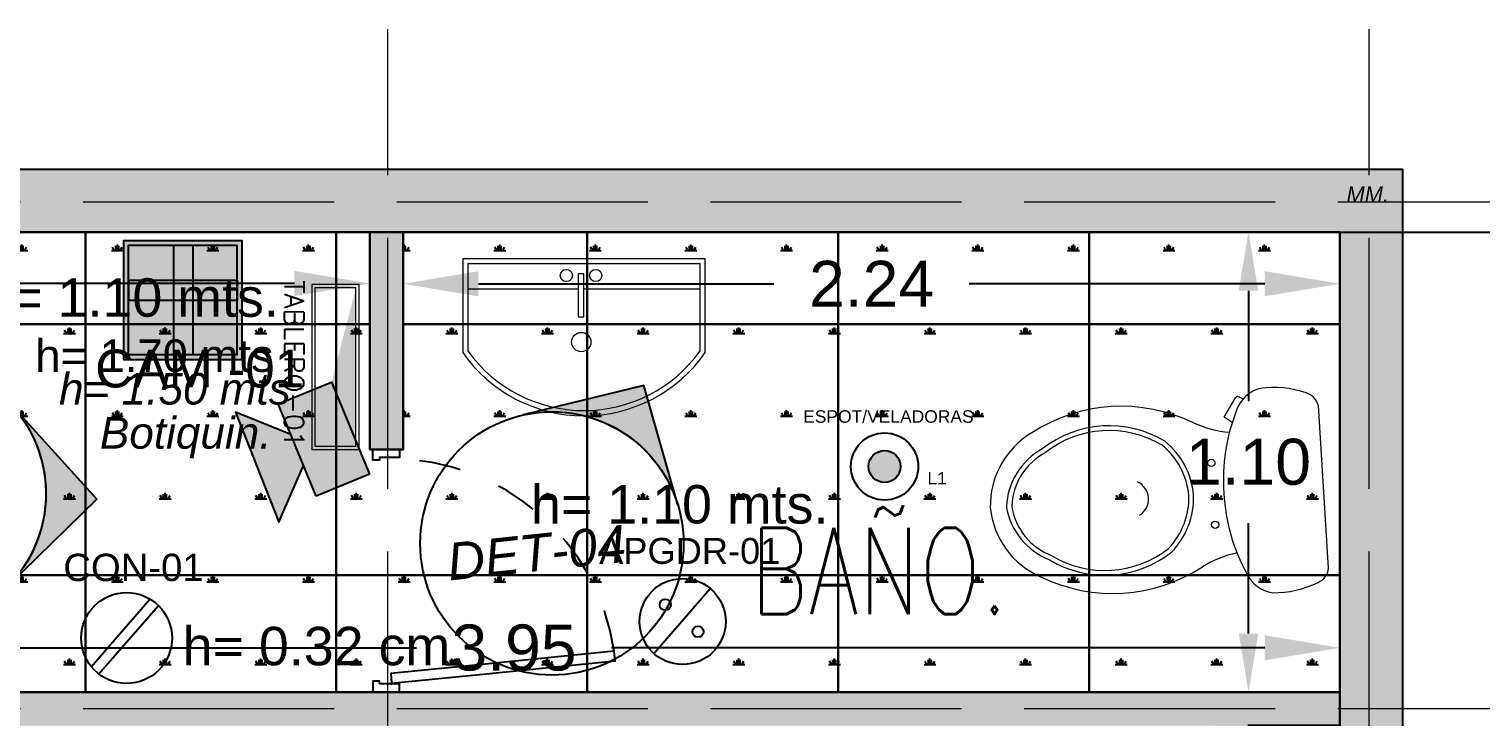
# Model space of a CAD drawing. Header units: millimetres. Extents: x 10930 to 21977, y 3784 to 7635.
# Drawn here: x 10968.946 to 10972.417, y 3821.355 to 3823.001 of the extents above; entities that cross this region are included whole.
import ezdxf
from ezdxf.enums import TextEntityAlignment as Align

# ---------------------------------------------------------------- set-up
doc = ezdxf.new("R2010")
doc.units = ezdxf.units.MM
doc.linetypes.add('ACAD_ISO02W100', pattern=[15, 12, -3])
doc.linetypes.add('X-PP-NEW$0$X-PP-NEW$0$HIDDEN', pattern=[0.375, 0.25, -0.125])
for name, color, linetype, lineweight in [('CONTACTOS', 40, 'Continuous', 18), ('COTAS', 161, 'ACAD_ISO02W100', 20), ('INFORMACION DE AREAS', 252, 'Continuous', 18), ('LUMINARIAS', 3, 'Continuous', 18), ('MUEBLES', 251, 'Continuous', 18), ('MURO TABLAROKA', 253, 'Continuous', 25), ('PLAFON', 151, 'Continuous', 25), ('TABLEROS', 173, 'Continuous', 13)]:
    doc.layers.add(name, color=color, linetype=linetype, lineweight=lineweight)
for name, color, linetype in [('IMAGENES', 191, 'Continuous'), ('MEDIDAS.', 75, 'Continuous'), ('MUROS ACABADO.', 201, 'Continuous'), ('PISO PATIO PUBLICO', 142, 'Continuous'), ('PUERTAS', 171, 'Continuous'), ('SEGURIDAD', 190, 'Continuous'), ('SEÑALIZACION', 31, 'Continuous'), ('TRAZO ARQUITECTONICO', 251, 'Continuous')]:
    doc.layers.add(name, color=color, linetype=linetype)
doc.styles.add('BBVA_Guadalajara Rastro_FN$0$X-PP-NEW$0$ROMANS', font='romans.shx', dxfattribs={"width": 0.75})
doc.styles.add('ROMANS', font='romans.shx', dxfattribs={"width": 0.75})
doc.styles.get("Standard").update_dxf_attribs({"font": 'arial.ttf'})
doc.dimstyles.get("Standard").update_dxf_attribs({"dimtxt": 0.15, "dimasz": 0.18, "dimexe": 0.18, "dimexo": 0.0625, "dimgap": 0.09, "dimtad": 0, "dimtih": 1, "dimtoh": 1, "dimzin": 0, "dimdsep": 46, "dimtxsty": 'Standard', "dimblk2": 'ARCHTICK', "dimcen": 0.09, "dimadec": 0, "dimazin": 0, "dimtfac": 1, "dimtofl": 0, "dimtmove": 0, "dimatfit": 3, "dimfxl": 1, "dimtolj": 1, "dimtzin": 0, "dimarcsym": 0})

# ---------------------------------------------------------------- blocks, each defined once
blk = doc.blocks.new('PUERTA DOS SECUNDARIA')
at = {"layer": 'PUERTAS', "color": 255, "linetype": 'ByBlock', "ltscale": 10}
blk.add_lwpolyline([(10971.27875419169, 3823.839727966637), (10971.32581340863, 3823.366325267098), (10971.38006630166, 3823.371718347166), (10971.33300708472, 3823.845121046705), (10971.25547777328, 3824.625044464832, 0.4142135623725697), (10971.25516384711, 3824.625301621742), (10971.20119649562, 3824.619936926307)], format="xyb", close=True, dxfattribs=at)
for points in [[(10970.08462836062, 3823.266981901928), (10970.06977757673, 3823.266981901928), (10970.06977757673, 3823.281832685817), (10970.06977757673, 3823.400638956936), (10970.06977757673, 3823.415489740826), (10970.08462836062, 3823.415489740826), (10970.1143299284, 3823.415489740826), (10970.1143299284, 3823.304108861652), (10970.12918071229, 3823.304108861652), (10970.12918071229, 3823.266981901928)], [(10971.41377351876, 3823.266981901928), (10971.42862430265, 3823.266981901928), (10971.42862430265, 3823.281832685817), (10971.42862430265, 3823.400638956936), (10971.42862430265, 3823.415489740826), (10971.41377351876, 3823.415489740826), (10971.38407195098, 3823.415489740826), (10971.38407195098, 3823.304108861652), (10971.36922116709, 3823.304108861652), (10971.36922116709, 3823.266981901928)]]:
    blk.add_lwpolyline(points, close=True, dxfattribs=at)
blk.add_circle((10971.38407195098, 3823.370937389157), 0.002149256179395152, dxfattribs=at)
at = {"layer": 'PUERTAS', "color": 255, "linetype": 'X-PP-NEW$0$X-PP-NEW$0$HIDDEN', "ltscale": 0.3}
blk.add_arc((10971.38407195098, 3823.370937389157), 1.262316630634505, 98.3299184637938, 180, dxfattribs=at)
blk = doc.blocks.new('*D183')
at = {"layer": 'Defpoints', "color": 0, "transparency": 16777216}
for p in [(10972.08033561738, 3822.514856764903), (10972.08147721522, 3812.521451562192), (10972.48564583953, 3812.521451562192)]:
    blk.add_point(p, dxfattribs=at)
at = {"layer": 'MEDIDAS.', "color": 0, "lineweight": -2, "transparency": 16777216}
for p, q in [((10972.08033561738, 3822.514856764903), (10972.48564583953, 3822.514856764903)), ((10972.48564583953, 3822.334856764903), (10972.48564583953, 3817.684740111706)), ((10972.48564583953, 3812.701451562192), (10972.48564583953, 3817.35156821539)), ((10972.08147721522, 3812.521451562192), (10972.48564583953, 3812.521451562192))]:
    blk.add_line(p, q, dxfattribs=at)
at = {"layer": 'MEDIDAS.', "color": 0, "transparency": 16777216}
for points in [[(10972.45564583953, 3822.334856764903), (10972.51564583953, 3822.334856764903), (10972.48564583953, 3822.514856764903)], [(10972.45564583953, 3812.701451562192), (10972.51564583953, 3812.701451562192), (10972.48564583953, 3812.521451562192)]]:
    blk.add_solid(points, dxfattribs=at)
at = {"layer": 'MEDIDAS.', "color": 0, "transparency": 16777216, "insert": (10972.48564583953, 3817.51815416355), "char_height": 0.15, "attachment_point": 5}
blk.add_mtext('\\A1;9.99', dxfattribs=at)
blk = doc.blocks.new('_ArchTick')
at = {"color": 0, "linetype": 'ByBlock', "const_width": 0.15}
blk.add_lwpolyline([(-0.5, -0.5), (0.5, 0.5)], dxfattribs=at)
blk = doc.blocks.new('*D184')
at = {"layer": 'Defpoints', "color": 0, "transparency": 16777216}
for p in [(10972.08033561738, 3822.514856764903), (10971.86156619973, 3821.414856764903), (10972.08033561738, 3821.414856764903)]:
    blk.add_point(p, dxfattribs=at)
at = {"layer": 'MEDIDAS.', "color": 0, "lineweight": -2, "transparency": 16777216}
for p, q in [((10972.01783561738, 3822.514856764903), (10971.75156619973, 3822.514856764903)), ((10971.86156619973, 3822.374856764903), (10971.86156619973, 3822.111019793553)), ((10971.86156619973, 3821.554856764903), (10971.86156619973, 3821.818693736254)), ((10972.01783561738, 3821.414856764903), (10971.75156619973, 3821.414856764903))]:
    blk.add_line(p, q, dxfattribs=at)
at = {"layer": 'MEDIDAS.', "color": 0, "transparency": 16777216}
for points in [[(10971.8382328664, 3822.374856764903), (10971.88489953307, 3822.374856764903), (10971.86156619973, 3822.514856764903)], [(10971.8382328664, 3821.554856764903), (10971.88489953307, 3821.554856764903), (10971.86156619973, 3821.414856764903)]]:
    blk.add_solid(points, dxfattribs=at)
at = {"layer": 'MEDIDAS.', "color": 0, "transparency": 16777216, "insert": (10971.86156619973, 3821.964856764905), "char_height": 0.11, "attachment_point": 5}
blk.add_mtext('\\A1;1.10', dxfattribs=at)
blk = doc.blocks.new('*D178')
at = {"layer": 'Defpoints', "color": 0, "transparency": 16777216}
for p in [(10969.84033561738, 3822.514856764903), (10972.08033561738, 3822.514856764903), (10972.08033561738, 3822.391352143251)]:
    blk.add_point(p, dxfattribs=at)
at = {"layer": 'MEDIDAS.', "color": 0, "lineweight": -2, "transparency": 16777216}
for p, q in [((10969.84033561738, 3822.452356764903), (10969.84033561738, 3822.28135214325)), ((10972.08033561738, 3822.452356764903), (10972.08033561738, 3822.28135214325)), ((10970.02033561738, 3822.391352143251), (10970.72675785476, 3822.391352143251)), ((10971.90033561738, 3822.391352143251), (10971.19391338, 3822.391352143251))]:
    blk.add_line(p, q, dxfattribs=at)
at = {"layer": 'MEDIDAS.', "color": 0, "transparency": 16777216}
for points in [[(10970.02033561738, 3822.421352143251), (10970.02033561738, 3822.36135214325), (10969.84033561738, 3822.391352143251)], [(10971.90033561738, 3822.421352143251), (10971.90033561738, 3822.36135214325), (10972.08033561738, 3822.391352143251)]]:
    blk.add_solid(points, dxfattribs=at)
at = {"layer": 'MEDIDAS.', "color": 0, "transparency": 16777216, "insert": (10970.96033561738, 3822.391352143251), "char_height": 0.11, "attachment_point": 5}
blk.add_mtext('\\A1;2.24', dxfattribs=at)
blk = doc.blocks.new('*D186')
at = {"layer": 'Defpoints', "color": 0, "transparency": 16777216}
for p in [(10967.59033561738, 3822.514856764903), (10969.76033561737, 3822.514856764903), (10969.76033561737, 3822.392102642578)]:
    blk.add_point(p, dxfattribs=at)
at = {"layer": 'MEDIDAS.', "color": 0, "lineweight": -2, "transparency": 16777216}
for p, q in [((10967.59033561738, 3822.452356764903), (10967.59033561738, 3822.282102642578)), ((10969.76033561737, 3822.452356764903), (10969.76033561737, 3822.282102642578)), ((10967.77033561738, 3822.392102642578), (10968.44153275244, 3822.392102642578)), ((10969.58033561737, 3822.392102642578), (10968.90913848232, 3822.392102642578))]:
    blk.add_line(p, q, dxfattribs=at)
at = {"layer": 'MEDIDAS.', "color": 0, "transparency": 16777216}
for points in [[(10967.77033561738, 3822.422102642578), (10967.77033561738, 3822.362102642578), (10967.59033561738, 3822.392102642578)], [(10969.58033561737, 3822.422102642578), (10969.58033561737, 3822.362102642578), (10969.76033561737, 3822.392102642578)]]:
    blk.add_solid(points, dxfattribs=at)
at = {"layer": 'MEDIDAS.', "color": 0, "transparency": 16777216, "insert": (10968.67533561738, 3822.392102642578), "char_height": 0.11, "attachment_point": 5}
blk.add_mtext('\\A1;2.17', dxfattribs=at)
blk = doc.blocks.new('*D187')
at = {"layer": 'Defpoints', "color": 0, "transparency": 16777216}
for p in [(10968.13033561738, 3821.520730240819), (10968.13033561738, 3821.414856764903), (10972.08033561738, 3821.414856764903)]:
    blk.add_point(p, dxfattribs=at)
at = {"layer": 'MEDIDAS.', "color": 0, "lineweight": -2, "transparency": 16777216}
for p, q in [((10968.13033561738, 3821.414856764903), (10968.13033561738, 3821.520730240819)), ((10968.31033561738, 3821.520730240819), (10969.87209550824, 3821.520730240819)), ((10971.90033561738, 3821.520730240819), (10970.33857572652, 3821.520730240819)), ((10972.08033561738, 3821.414856764903), (10972.08033561738, 3821.520730240819))]:
    blk.add_line(p, q, dxfattribs=at)
at = {"layer": 'MEDIDAS.', "color": 0, "transparency": 16777216}
for points in [[(10968.31033561738, 3821.550730240819), (10968.31033561738, 3821.490730240819), (10968.13033561738, 3821.520730240819)], [(10971.90033561738, 3821.550730240819), (10971.90033561738, 3821.490730240819), (10972.08033561738, 3821.520730240819)]]:
    blk.add_solid(points, dxfattribs=at)
at = {"layer": 'MEDIDAS.', "color": 0, "transparency": 16777216, "insert": (10970.10533561738, 3821.520730240819), "char_height": 0.11, "attachment_point": 5}
blk.add_mtext('\\A1;3.95', dxfattribs=at)
blk = doc.blocks.new('ap1')
at = {"layer": 'CONTACTOS', "color": 40, "lineweight": -3}
blk.add_line((10962.78692366162, 3821.962360217649), (10963.02019660574, 3822.232211611167), dxfattribs=at)
for centre, radius in [((10962.90625189517, 3822.094768087514), 0.1785332441323952), ((10962.83415281895, 3822.164337890449), 0.02319879929056726), ((10962.9698698996, 3822.052303243444), 0.02319879929056726)]:
    blk.add_circle(centre, radius, dxfattribs=at)
at = {"layer": 'CONTACTOS', "color": 7}
blk.add_text('APGDR-01', height=0.1076795578653198, dxfattribs=at).set_placement((10962.55961474902, 3822.333851997921))
blk = doc.blocks.new('con1')
at = {"layer": 'CONTACTOS', "color": 40, "lineweight": -3}
for p, q in [((10962.7311485176, 3823.380083545421), (10962.9678669184, 3823.653389454265)), ((10962.76183520451, 3823.352376641705), (10963.00213444222, 3823.627769770766))]:
    blk.add_line(p, q, dxfattribs=at)
blk.add_circle((10962.87430061517, 3823.496415191253), 0.1827445549106321, dxfattribs=at)
at = {"layer": 'CONTACTOS', "color": 7}
blk.add_text('CON-01', height=0.1102195446607074, dxfattribs=at).set_placement((10962.61965473066, 3823.725564598774))
blk = doc.blocks.new('r')
at = {"layer": 'LUMINARIAS', "lineweight": -3}
h = blk.add_hatch(color=3, dxfattribs=at)
h.dxf.hatch_style = 1
edge = h.paths.add_edge_path()
edge.add_arc((10983.48483243996, 3765.622245314481), 0.03056289707998673, 0, 360)
at = {"layer": 'LUMINARIAS', "color": 3, "lineweight": -3}
for radius in [0.06442939389983375, 0.03056289707998673]:
    blk.add_circle((10983.48483243996, 3765.622245314481), radius, dxfattribs=at)
at = {"layer": 'LUMINARIAS', "color": 7}
blk.add_text('ESPOT/VELADORAS', height=0.02391832121973676, dxfattribs=at).set_placement((10983.32878810995, 3765.706099446849))
at = {"layer": 'LUMINARIAS', "color": 10}
blk.add_text('L1', height=0.02391832121973676, dxfattribs=at).set_placement((10983.56698183317, 3765.587746890606))
blk = doc.blocks.new('piso de san isidro')
at = {"layer": 'PISO PATIO PUBLICO', "color": 144}
for points in [[(10968.48033561737, 3822.294856764902), (10969.08033561737, 3822.294856764902), (10969.08033561737, 3822.514856764902), (10968.48033561737, 3822.514856764902)], [(10969.08033561737, 3822.294856764902), (10969.68033561738, 3822.294856764902), (10969.68033561738, 3822.514856764902), (10969.08033561737, 3822.514856764902)], [(10970.28033561738, 3822.294856764902), (10970.88033561738, 3822.294856764902), (10970.88033561738, 3822.514856764902), (10970.28033561738, 3822.514856764902)], [(10970.88033561738, 3822.294856764902), (10971.48033561738, 3822.294856764902), (10971.48033561738, 3822.514856764902), (10970.88033561738, 3822.514856764902)], [(10971.48033561738, 3822.294856764902), (10972.08033561738, 3822.294856764902), (10972.08033561738, 3822.514856764902), (10971.48033561738, 3822.514856764902)], [(10968.48033561737, 3821.694856764902), (10969.08033561737, 3821.694856764902), (10969.08033561737, 3822.294856764902), (10968.48033561737, 3822.294856764902)], [(10969.08033561737, 3821.694856764902), (10969.68033561738, 3821.694856764902), (10969.68033561738, 3822.294856764902), (10969.08033561737, 3822.294856764902)], [(10970.28033561738, 3821.694856764902), (10970.88033561738, 3821.694856764902), (10970.88033561738, 3822.294856764902), (10970.28033561738, 3822.294856764902)], [(10970.88033561738, 3821.694856764902), (10971.48033561738, 3821.694856764902), (10971.48033561738, 3822.294856764902), (10970.88033561738, 3822.294856764902)], [(10971.48033561738, 3821.694856764902), (10972.08033561738, 3821.694856764902), (10972.08033561738, 3822.294856764902), (10971.48033561738, 3822.294856764902)]]:
    blk.add_lwpolyline(points, close=True, dxfattribs=at)
for points in [[(10969.84033561738, 3822.294856764902), (10970.28033561738, 3822.294856764902), (10970.28033561738, 3822.514856764902), (10969.68033561738, 3822.514856764902), (10969.68033561738, 3822.294856764902), (10969.76033561737, 3822.294856764902)], [(10969.76033561737, 3822.294856764902), (10969.68033561738, 3822.294856764902), (10969.68033561738, 3821.694856764902), (10970.28033561738, 3821.694856764902), (10970.28033561738, 3822.294856764902), (10969.84033561738, 3822.294856764902)], [(10969.08033561737, 3821.414856764903), (10969.08033561737, 3821.694856764902), (10968.48033561737, 3821.694856764902), (10968.48033561737, 3821.414856764903)], [(10969.68033561738, 3821.414856764903), (10969.68033561738, 3821.694856764902), (10969.08033561737, 3821.694856764902), (10969.08033561737, 3821.414856764903)], [(10970.28033561738, 3821.414856764903), (10970.28033561738, 3821.694856764902), (10969.68033561738, 3821.694856764902), (10969.68033561738, 3821.414856764903)], [(10970.88033561738, 3821.414856764903), (10970.88033561738, 3821.694856764902), (10970.28033561738, 3821.694856764902), (10970.28033561738, 3821.414856764903)], [(10971.48033561738, 3821.414856764903), (10971.48033561738, 3821.694856764902), (10970.88033561738, 3821.694856764902), (10970.88033561738, 3821.414856764903)], [(10971.48033561738, 3821.209856764903), (10971.48033561738, 3821.094856764902), (10972.08033561738, 3821.094856764902), (10972.08033561738, 3821.694856764902), (10971.48033561738, 3821.694856764902), (10971.48033561738, 3821.414856764903)]]:
    blk.add_lwpolyline(points, dxfattribs=at)
blk = doc.blocks.new('imagen direccion')
at = {"layer": 'IMAGENES'}
h = blk.add_hatch(color=151, dxfattribs=at)
h.dxf.hatch_style = 1
edge = h.paths.add_edge_path()
edge.add_line((10931.04164772395, 3827.909398196083), (10930.81017418893, 3828.095663545286))
edge.add_line((10930.81017418893, 3828.095663545286), (10930.61524931908, 3827.871433589997))
edge.add_arc((10930.84893123699, 3827.660364850604), 0.3148924443465658, 52.26521139902809, 137.9106757064466, ccw=False)
at = {"layer": 'IMAGENES', "color": 151}
blk.add_lwpolyline([(10931.04164772395, 3827.909398196083), (10930.81017418893, 3828.095663545286), (10930.61524931908, 3827.871433589997, -0.3921245748608314), (10931.04164772395, 3827.909398196083, 42.03721698194761)], format="xyb", dxfattribs=at)
blk.add_circle((10930.84893123699, 3827.660364850603), 0.314892444348787, dxfattribs=at)

msp = doc.modelspace()

# ---------------------------------------------------------------- hatches: boundary and pattern name
at = {"layer": 'MURO TABLAROKA'}
h = msp.add_hatch(color=151, dxfattribs=at)
h.dxf.hatch_style = 1
h.paths.add_polyline_path([(10969.76038642914, 3821.994856764903), (10969.76038642914, 3822.514856764903), (10969.84038642914, 3822.514856764903), (10969.84038642914, 3821.994856764903)])
h.paths.add_polyline_path([(10968.67038642914, 3821.334856764903), (10968.67038642914, 3821.234856764903), (10968.59038642914, 3821.234856764903), (10968.59038642914, 3821.334856764903)])
h.paths.add_polyline_path([(10968.13038642914, 3821.334856764903), (10968.13038642914, 3821.414856764903), (10972.08038642914, 3821.414856764903), (10972.08038642914, 3821.334856764903)])
h.paths.add_polyline_path([(10968.29038642914, 3820.584856764903), (10968.29038642914, 3821.334856764903), (10968.37038642914, 3821.334856764903), (10968.37038642914, 3820.584856764903)])
h.paths.add_polyline_path([(10971.78038642914, 3821.334856764903), (10971.78038642914, 3821.234856764903), (10971.86038642914, 3821.234856764903), (10971.86038642914, 3821.334856764903)])
h.paths.add_polyline_path([(10968.29033561738, 3819.859856764903), (10968.29033561738, 3819.449856764903), (10968.37033561738, 3819.449856764903), (10968.37033561738, 3819.859856764903)])
h.paths.add_polyline_path([(10967.44538642914, 3819.749856764903), (10968.29045063376, 3819.749856764903), (10968.29045063376, 3819.669856764903), (10967.44538642914, 3819.669856764903)])
at = {"layer": 'MUROS ACABADO.'}
h = msp.add_hatch(dxfattribs=at)
h.set_pattern_fill('AR-CONC', color=140, scale=0.002)
h.set_pattern_definition([(49.99999999999999, (-21.65943924108797, 51.84960686980048), (0.364369337992008, -0.03187817107780617), [0.0381, -0.4191]), (355, (-21.65943924108797, 51.84960686980048), (-0.07048684284993868, 0.3821136904780703), [0.03048, -0.33528116834]), (100.4514447, (-21.62907522708797, 51.84695036280048), (0.2938824941807066, 0.3502355038243902), [0.03238001759999999, -0.3561804891999999]), (46.18420000000002, (-21.65943924108797, 51.95120686980048), (0.5421580817842598, -0.0840846558654543), [0.05714999999999997, -0.6286499999999996]), (96.63555760999994, (-21.61425944108797, 51.94419986980049), (0.474808268103006, 0.4948522491954431), [0.04857004628, -0.53427121632]), (351.1841511700001, (-21.65943924108797, 51.95120686980048), (0.4748082681299541, 0.4948522491710653), [0.04571993414, -0.50291946384]), (21, (-21.60863924108796, 51.92580686980048), (0.303228782538265, -0.2045303963741752), [0.0381, -0.4191]), (326.0000000000001, (-21.60863924108796, 51.92580686980048), (0.1236040566952941, 0.3683759322446385), [0.03048, -0.33528]), (71.45144499999999, (-21.58337017588796, 51.90876267000048), (0.4268328385574323, 0.1638455377718105), [0.03238001760000001, -0.3561798752]), (37.50000000000001, (-21.65943924108797, 51.84960686980048), (0.006177206501183633, 0.1691100777463062), [0, -0.331216, 0, -0.34036, 0, -0.33655]), (7.499999999999999, (-21.65943924108797, 51.84960686980048), (0.1336393250206115, 0.200361149636239), [0, -0.194056, 0, -0.323596, 0, -0.12827]), (327.5, (-21.77272324108797, 51.84960686980048), (0.2711811903337428, -0.01145748798534689), [0, -0.127, 0, -0.39624, 0, -0.52578]), (317.5, (-21.82352324108797, 51.84960686980048), (0.2962583627720361, 0.05085298206666606), [0, -0.1651, 0, -0.263144, 0, -0.37338])])
h.paths.add_polyline_path([(10972.12033561738, 3812.439856764903), (10972.27033561738, 3812.439856764903), (10972.27033561738, 3812.844856764903), (10972.23033561738, 3812.844856764903), (10972.23033561738, 3821.414856764903), (10972.23033561738, 3822.664856764903), (10967.44033561738, 3822.664856764903), (10967.44033561738, 3822.519856764903), (10967.29533561738, 3822.519856764903), (10967.29533561737, 3812.844856764902), (10967.25533561737, 3812.844856764902), (10967.25533561737, 3812.439856764902), (10967.40533561737, 3812.439856764902), (10967.40533561737, 3812.694856764902), (10967.44533561737, 3812.694856764902), (10967.44533561738, 3822.369856764903), (10967.59033561738, 3822.369856764903), (10967.59033561738, 3822.514856764903), (10972.08033561738, 3822.514856764903), (10972.08033561738, 3821.414856764903), (10972.08033561738, 3812.694856764903), (10972.12033561738, 3812.694856764903)])
at = {"layer": 'PLAFON'}
h = msp.add_hatch(dxfattribs=at)
h.set_pattern_fill('SWAMP', color=142, scale=0.009)
h.set_pattern_definition([(0, (0, 0), (0.1143, 0.1979734071258), [0.028575, -0.200025]), (90, (0.0142875, 0), (-0.1143, 0.1979734071258), [0.0142875, -0.3816593142515999]), (90, (0.017859375, 0), (-0.1143, 0.1979734071258), [0.01143, -0.3845168142515999]), (90, (0.010715625, 0), (-0.1143, 0.1979734071258), [0.01143, -0.3845168142515999]), (59.99999999999999, (0.02143125, 0), (-0.114299999844702, 0.1979734072154613), [0.009144, -0.219456]), (120, (0.007143749999999999, 0), (-0.2285999998447019, 8.966139830590691e-11), [0.009143999999999998, -0.219456])])
h.paths.add_polyline_path([(10972.08033561738, 3819.579856764903), (10972.08033561738, 3821.334856764903), (10971.86033561738, 3821.334856764903), (10971.86033561738, 3821.234856764903), (10972.01033561738, 3821.234856764903), (10972.01033561738, 3821.209856764903), (10968.44033561738, 3821.209856764903), (10968.44033561738, 3821.234856764903), (10968.59033561737, 3821.234856764903), (10968.59033561737, 3821.334856764903), (10968.37033561738, 3821.334856764903), (10968.37033561738, 3820.584856764903), (10968.29033561738, 3820.584856764903), (10968.29033561738, 3821.334856764903), (10968.13033561738, 3821.334856764903), (10968.13033561738, 3821.414856764903), (10972.08033561738, 3821.414856764903), (10972.08033561738, 3822.514856764903), (10969.84033561738, 3822.514856764903), (10969.84033561738, 3821.994856764903), (10969.76033561737, 3821.994856764903), (10969.76033561737, 3822.514856764903), (10967.59033561738, 3822.514856764903), (10967.59033561738, 3822.369856764903), (10967.44533561738, 3822.369856764903), (10967.44533561738, 3819.749856764903), (10968.29033561737, 3819.749856764903), (10968.29033561738, 3819.859856764903), (10968.37033561738, 3819.859856764903), (10968.37033561738, 3819.579379600384)])
at = {"layer": 'SEGURIDAD'}
h = msp.add_hatch(color=142, dxfattribs=at)
h.dxf.hatch_style = 1
h.paths.add_polyline_path([(10969.6319972195, 3821.883257874213), (10969.54117052415, 3822.103965908079), (10969.66859636692, 3822.156404725086), (10969.75942306227, 3821.935696691219)])
h = msp.add_hatch(color=142, dxfattribs=at)
h.dxf.hatch_style = 1
h.paths.add_polyline_path([(10969.60181940687, 3821.9565896812), (10969.57134833679, 3822.03063410109), (10969.43919347402, 3822.084120636363), (10969.54280818127, 3821.820940104329)])
at = {"layer": 'SEÑALIZACION'}
h = msp.add_hatch(color=144, dxfattribs=at)
h.dxf.hatch_style = 1
h.paths.add_polyline_path([(10969.17125843883, 3822.210407706466), (10969.45521471798, 3822.210407706466), (10969.45521471798, 3822.494363985624), (10969.17125843883, 3822.494363985624)])
h = msp.add_hatch(color=7, dxfattribs=at)
h.dxf.hatch_style = 1
h.paths.add_polyline_path([(10969.18308995046, 3822.222239218097), (10969.44338320635, 3822.222239218097), (10969.44338320635, 3822.482532473992), (10969.18308995046, 3822.482532473992)])
h = msp.add_hatch(color=144, dxfattribs=at)
h.dxf.hatch_style = 1
h.paths.add_polyline_path([(10969.2910503076, 3822.482532473991), (10969.2910503076, 3822.222239218097), (10969.33837635413, 3822.222239218097), (10969.33837635413, 3822.482532473991)])
h = msp.add_hatch(color=144, dxfattribs=at)
h.dxf.hatch_style = 1
h.paths.add_polyline_path([(10969.44386712639, 3822.399163954168), (10969.1835738705, 3822.399163954168), (10969.1835738705, 3822.351837907642), (10969.44386712639, 3822.351837907641)])
at = {"layer": 'TABLEROS'}
h = msp.add_hatch(color=164, dxfattribs=at)
h.dxf.hatch_style = 1
h.paths.add_polyline_path([(10969.72736183414, 3822.002626287967), (10969.62946543805, 3822.002625882508), (10969.72736026379, 3822.381780583915)])

# ---------------------------------------------------------------- linework, layer by layer
at = {"layer": 'COTAS', "color": 166, "ltscale": 0.05}
for p, q in [((10969.80348627507, 3812.150946407964), (10969.80348627507, 3823.000614621326)), ((10972.14974776928, 3812.150946407964), (10972.14974776928, 3823.000614621326)), ((10966.82545858913, 3822.587038672472), (10972.73103242829, 3822.587038672473)), ((10966.82545858913, 3821.375913572957), (10972.73103242829, 3821.375913572957))]:
    msp.add_line(p, q, dxfattribs=at)
at = {"layer": 'MUEBLES', "color": 251}
for p, q in [((10971.80365060214, 3822.072012142632), (10971.83011174936, 3822.118902868505)), ((10971.8386522552, 3822.121215472429), (10971.84868222522, 3822.116230794879)), ((10972.05284533537, 3821.710924235489), (10972.02854775541, 3822.099981545465)), ((10971.82280611353, 3822.05991514164), (10971.80365060214, 3822.072012142632))]:
    msp.add_line(p, q, dxfattribs=at)
for points in [[(10970.56254044866, 3822.226824577692), (10970.56254044866, 3822.451409213149), (10969.98277364162, 3822.451409213149), (10969.98277364162, 3822.226824577692)], [(10970.56254044866, 3822.379364062114), (10970.56254044866, 3822.451409213149), (10969.98277364162, 3822.451409213149), (10969.98277364162, 3822.379364062114)], [(10970.55011093187, 3822.230771955108), (10970.55011093187, 3822.438979696363), (10969.99520315841, 3822.438979696363), (10969.99520315841, 3822.230771955108)], [(10969.99520315841, 3822.379364062114), (10970.25846566649, 3822.379364062114)], [(10970.27265704514, 3822.379364062114), (10970.55011093187, 3822.379364062114)]]:
    msp.add_lwpolyline(points, dxfattribs=at)
msp.add_lwpolyline([(10970.27265704514, 3822.415386637632), (10970.25846566649, 3822.415386637632), (10970.25846566649, 3822.312372794993), (10970.27265704514, 3822.312372794993)], close=True, dxfattribs=at)
for centre, radius in [((10970.23049637897, 3822.411078310324), 0.01462558306168215), ((10970.30062633265, 3822.411078310324), 0.01462558306168215), ((10970.26619304577, 3822.251979069175), 0.02307594618104563), ((10971.77271839882, 3821.962867625219), 0.008716288602097886), ((10971.78194419094, 3821.815142548484), 0.008716288602097886)]:
    msp.add_circle(centre, radius, dxfattribs=at)
for centre, radius, start, end in [((10970.27265704514, 3822.429162599327), 0.3535152933534985, 214.914961882557, 325.085038117443), ((10970.27265704514, 3822.429162599327), 0.3410857765671731, 215.5662868327945, 324.4337131672055), ((10971.8358150662, 3822.114766828502), 0.007045186293542119, 66.25210096034888, 144.0504130715838), ((10971.90928394068, 3822.063825273543), 0.0801180790054771, 104.8095779035245, 161.6865894395413), ((10971.9214598669, 3821.905680295707), 0.2378538157455298, 70.82030785017899, 97.89099905500203), ((10971.98762656148, 3822.089932099457), 0.04213710333484939, 13.7976716191624, 73.48824593734396), ((10971.55819695969, 3821.703184124551), 0.3951354531939783, 64.20968062799554, 122.9375598227822), ((10972.25157370664, 3821.92274532182), 0.4501746420723369, 158.3268989656446, 184.0973140758054), ((10971.52813949972, 3821.794306346916), 0.2575449768293222, 58.79132284650203, 128.3559176041707), ((10971.83928185766, 3822.297987340155), 0.2627767299296558, 245.452538950553, 264.9044892568439), ((10971.44713165844, 3821.860418064939), 0.2029327138605477, 120.7570723700848, 181.3285202009809), ((10971.52813949972, 3821.794306346916), 0.2460643020775199, 58.97094751834462, 128.3559176041707), ((10971.54467149292, 3821.869485603423), 0.1863387878583613, 5.104941359617473, 51.13841403472824), ((10971.44878195595, 3821.85079159895), 0.1662426492739604, 118.9466481636502, 177.475439612709), ((10971.44597740442, 3821.854373387125), 0.1504601243650859, 117.9304651127195, 178.2687832728909), ((10971.54467149292, 3821.869485603423), 0.174858113106559, 5.205509805561349, 50.88790552835096), ((10971.5762212111, 3821.876445270557), 0.04608660329548155, 302.8948228419134, 64.2524176089066), ((10971.54405072488, 3821.879425455177), 0.174858113106559, 316.2593349222076, 1.941730645162214), ((10971.54405072488, 3821.879425455177), 0.1863387878583613, 316.0088264159954, 2.042299091076586), ((10972.25208664356, 3821.914532081611), 0.4501746420723369, 183.0499263749057, 208.8203414850103), ((10971.44614062542, 3821.876286667557), 0.2029327138605477, 185.8187202496883, 246.3901680806682), ((10971.44658037843, 3821.886043662311), 0.1662426492739604, 189.6718008379293, 248.2005922869717), ((10971.44424326383, 3821.882140764518), 0.1504601243650859, 188.8784571778293, 249.2167753379572), ((10971.51829341633, 3821.951963641424), 0.2575449768293222, 238.791322846502, 308.355917604332), ((10971.51829341633, 3821.951963641424), 0.2460643020775199, 238.791322846502, 308.1762929323762), ((10971.88968589661, 3821.490908617119), 0.2627767299296558, 102.2427511936102, 121.6947015001315), ((10971.53677992883, 3822.046117553522), 0.3951354531939783, 244.2096806279956, 302.9375598227821), ((10971.93000968795, 3821.731960804249), 0.0801180790054771, 205.4606510111282, 262.3376625472334), ((10972.01099176357, 3821.715804195055), 0.04213710333484939, 293.6589945133439, 353.3495688315688), ((10971.92241466641, 3821.890391870779), 0.2378538157455298, 269.2562413955998, 296.3269326005354)]:
    msp.add_arc(centre, radius, start, end, dxfattribs=at)
at = {"layer": 'MURO TABLAROKA', "color": 140}
msp.add_lwpolyline([(10969.76033561737, 3821.994856764903), (10969.76033561737, 3822.514856764903), (10969.84033561738, 3822.514856764903), (10969.84033561738, 3821.994856764903)], close=True, dxfattribs=at)
msp.add_lwpolyline([(10968.29033561738, 3821.334856764903), (10968.13033561738, 3821.334856764903), (10968.13033561738, 3821.414856764903), (10972.08033561738, 3821.414856764903), (10972.08033561738, 3821.334856764903), (10971.86033561738, 3821.334856764903)], dxfattribs=at)
at = {"layer": 'MUROS ACABADO.', "color": 140}
msp.add_lwpolyline([(10972.12033561738, 3812.439856764903), (10972.27033561738, 3812.439856764903), (10972.27033561738, 3812.844856764903), (10972.23033561738, 3812.844856764903), (10972.23033561738, 3821.414856764903), (10972.23033561738, 3822.664856764903), (10967.44033561738, 3822.664856764903), (10967.44033561738, 3822.519856764903), (10967.29533561738, 3822.519856764903), (10967.29533561737, 3812.844856764902), (10967.25533561737, 3812.844856764902), (10967.25533561737, 3812.439856764902), (10967.40533561737, 3812.439856764902), (10967.40533561737, 3812.694856764902), (10967.44533561737, 3812.694856764902), (10967.44533561738, 3822.369856764903), (10967.59033561738, 3822.369856764903), (10967.59033561738, 3822.514856764903), (10972.08033561738, 3822.514856764903), (10972.08033561738, 3821.414856764903), (10972.08033561738, 3812.694856764903), (10972.12033561738, 3812.694856764903)], close=True, dxfattribs=at)
at = {"layer": 'PLAFON', "color": 144}
msp.add_lwpolyline([(10968.13033561738, 3821.414856764903), (10972.08033561738, 3821.414856764903), (10972.08033561738, 3822.514856764903), (10969.84033561738, 3822.514856764903), (10969.84033561738, 3821.994856764903), (10969.76033561737, 3821.994856764903), (10969.76033561737, 3822.514856764903), (10967.59033561738, 3822.514856764903)], dxfattribs=at)
at = {"layer": 'SEGURIDAD', "color": 151}
msp.add_lwpolyline([(10969.6319972195, 3821.883257874213), (10969.54117052415, 3822.103965908079), (10969.66859636692, 3822.156404725086), (10969.75942306227, 3821.935696691219)], close=True, dxfattribs=at)
msp.add_lwpolyline([(10969.60181940687, 3821.9565896812), (10969.57134833679, 3822.03063410109), (10969.43919347402, 3822.084120636363), (10969.54280818127, 3821.820940104329), (10969.60181940687, 3821.9565896812)], dxfattribs=at)
at = {"layer": 'SEÑALIZACION', "color": 144}
for points in [[(10969.17125843883, 3822.210407706467), (10969.45521471798, 3822.210407706467), (10969.45521471798, 3822.494363985624), (10969.17125843883, 3822.494363985624)], [(10969.18308995046, 3822.222239218098), (10969.44338320635, 3822.222239218098), (10969.44338320635, 3822.482532473993), (10969.18308995046, 3822.482532473993)]]:
    msp.add_lwpolyline(points, close=True, dxfattribs=at)
for points in [[(10969.2910503076, 3822.482532473993), (10969.2910503076, 3822.222239218098), (10969.33837635413, 3822.222239218098), (10969.33837635413, 3822.482532473993), (10969.2910503076, 3822.482532473993)], [(10969.44386712639, 3822.399163954169), (10969.1835738705, 3822.399163954169), (10969.1835738705, 3822.351837907643), (10969.44386712639, 3822.351837907642), (10969.44386712639, 3822.399163954169)]]:
    msp.add_lwpolyline(points, dxfattribs=at)
at = {"layer": 'TABLEROS', "color": 164}
for points in [[(10969.62169428027, 3822.389549701521), (10969.62169591498, 3821.994856295084), (10969.73513142156, 3821.994856764903), (10969.73512978685, 3822.389550171338)], [(10969.6294638677, 3822.381780178456), (10969.62946543805, 3822.002625882508), (10969.72736183414, 3822.002626287967), (10969.72736026379, 3822.381780583915)]]:
    msp.add_lwpolyline(points, close=True, dxfattribs=at)
at = {"layer": 'TRAZO ARQUITECTONICO'}
for p, q in [((10972.23033561738, 3822.664856764903), (10967.44033561738, 3822.664856764903)), ((10972.23033561738, 3821.414856764903), (10972.23033561738, 3822.664856764903)), ((10967.59033561738, 3822.514856764903), (10969.76033561737, 3822.514856764903)), ((10969.76033561737, 3822.514856764903), (10969.76033561737, 3821.994856764903)), ((10969.84033561738, 3821.994856764903), (10969.84033561738, 3822.514856764903)), ((10969.84033561738, 3822.514856764903), (10972.08033561738, 3822.514856764903)), ((10972.08033561738, 3822.514856764903), (10972.08033561738, 3821.414856764903)), ((10969.76033561737, 3821.994856764903), (10969.84033561738, 3821.994856764903)), ((10972.08033561738, 3821.414856764903), (10968.13033561738, 3821.414856764903)), ((10972.23033561738, 3812.844856764903), (10972.23033561738, 3821.414856764903))]:
    msp.add_line(p, q, dxfattribs=at)

# ---------------------------------------------------------------- block references
at = {"layer": 'CONTACTOS', "color": 5}
for name, p, xscale, yscale, zscale in [('ap1', (4653.748953100467, 1619.31608190806), 0.5761938905787997, 0.5761938905787997, 0.5761938905787997), ('con1', (4455.432421480512, 1549.75977760899), 0.5941641265268509, 0.5941641265268509, 0.5941641265268509)]:
    msp.add_blockref(name, p, dxfattribs=dict(at, xscale=xscale, yscale=yscale, zscale=zscale))
at = {"layer": 'IMAGENES', "color": 255}
for p, rotation in [((-164.7923645563424, 7007.123702430843), 324.737173017264), ((8458.902603052216, 15128.32586787508), 263.2166698479708)]:
    msp.add_blockref('imagen direccion', p, dxfattribs=dict(at, rotation=rotation))
at = {"layer": 'LUMINARIAS', "color": 144, "xscale": 1.247723567008076, "yscale": 1.247723567008076, "zscale": 1.247723567008076}
msp.add_blockref('r', (-2733.361522027397, -876.5012294218797), dxfattribs=at)
at = {"layer": 'PISO PATIO PUBLICO', "color": 144}
msp.add_blockref('piso de san isidro', (0, 0), dxfattribs=at)
at = {"layer": 'PUERTAS', "color": 5, "xscale": 0.4262884901182554, "yscale": 0.4262884901182554, "zscale": 0.4262884901182554, "rotation": 270}
msp.add_blockref('PUERTA DOS SECUNDARIA', (9339.953342412033, 8498.409338739993), dxfattribs=at)

# ---------------------------------------------------------------- texts
at = {"layer": 'CONTACTOS', "color": 132}
for s, p in [('h= 1.10 mts.', (10968.83180737184, 3822.312508616938)), ('h= 1.10 mts.', (10970.14605499023, 3821.818016427719)), ('h= 0.32 cm.', (10969.31307978331, 3821.478920347993))]:
    msp.add_text(s, height=0.09204336248979246, dxfattribs=at).set_placement(p)
at = {"layer": 'IMAGENES', "color": 7, "insert": (10969.94155549091, 3821.770145181774), "char_height": 0.08897294601104298, "attachment_point": 1, "rotation": 6.036044132173562}
msp.add_mtext_dynamic_manual_height_columns('{\\fArial|b0|i1|c0|p34;\\C230;DET-04}', width=1.882024178065194, gutter_width=12.5, heights=[0], dxfattribs=at)
at = {"layer": 'INFORMACION DE AREAS', "color": 144, "style": 'ROMANS', "width": 0.75}
msp.add_text('BAÑO.', height=0.2062230420754763, dxfattribs=at).set_placement((10970.6709580859, 3821.601513525211))
at = {"layer": 'MUROS ACABADO.', "color": 151, "insert": (10972.09605762902, 3822.624147371238), "char_height": 0.03737729643636607, "attachment_point": 1}
msp.add_mtext_dynamic_manual_height_columns('{\\fArial|b0|i1|c0|p34;MM.}', width=3.702998878402042, gutter_width=12.5, heights=[0], dxfattribs=at)
at = {"layer": 'SEGURIDAD', "color": 7}
msp.add_text('CAM -01', height=0.09069138841121391, dxfattribs=at).set_placement((10969.1037566266, 3822.143454596241))
at = {"layer": 'SEÑALIZACION', "color": 151, "insert": (10969.01746741239, 3822.178054512871), "char_height": 0.07550493107023425, "attachment_point": 1}
msp.add_mtext_dynamic_manual_height_columns('{\\fArial|b0|i1|c0|p34;h= 1.50 mts}', width=3.702998878402042, gutter_width=12.5, heights=[0], dxfattribs=at)
at = {"layer": 'SEÑALIZACION', "color": 7, "insert": (10969.11508636562, 3822.072583914902), "char_height": 0.07550493107023425, "attachment_point": 1}
msp.add_mtext_dynamic_manual_height_columns('{\\fArial|b0|i1|c0|p34;Botiquin.}', width=3.702998878402042, gutter_width=12.5, heights=[0], dxfattribs=at)
at = {"layer": 'TABLEROS', "color": 164, "style": 'BBVA_Guadalajara Rastro_FN$0$X-PP-NEW$0$ROMANS'}
msp.add_text('TABLERO-01', height=0.04661733146924967, rotation=269.9474217317717, dxfattribs=at).set_placement((10969.57957635353, 3822.200019038531, 3.760212983005152), align=Align.MIDDLE)
at = {"layer": 'TABLEROS', "color": 132}
msp.add_text('h= 1.70 mts', height=0.07765098740916648, dxfattribs=at).set_placement((10968.96072575123, 3822.180636178205))

# ---------------------------------------------------------------- dimensions: what is measured, and where the dimension line sits
at = {"layer": 'MEDIDAS.', "color": 144}
for base, p1, p2, override, picture, middle in [((10969.76033561737, 3822.392102642578), (10967.59033561738, 3822.514856764903), (10969.76033561737, 3822.514856764903), {"dimtxt": 0.11, "dimexe": 0.11}, '*D186', (10968.67533561738, 3822.392102642578)), ((10972.08033561738, 3822.391352143251), (10969.84033561738, 3822.514856764903), (10972.08033561738, 3822.514856764903), {"dimtxt": 0.11, "dimexe": 0.11}, '*D178', (10970.96033561738, 3822.391352143251)), ((10968.13033561738, 3821.520730240819), (10972.08033561738, 3821.414856764903), (10968.13033561738, 3821.414856764903), {"dimtxt": 0.11, "dimexe": 0, "dimexo": 0}, '*D187', (10970.10533561738, 3821.520730240819))]:
    dim = msp.add_linear_dim(base=base, p1=p1, p2=p2, dimstyle='Standard', override=override, dxfattribs=at)
    dim.commit()
    dim.dimension.update_dxf_attribs({"geometry": picture, "text_midpoint": middle})
at = {"layer": 'MEDIDAS.', "color": 142}
dim = msp.add_linear_dim(base=(10971.86156619973, 3821.414856764903), p1=(10972.08033561738, 3822.514856764903), p2=(10972.08033561738, 3821.414856764903), angle=90, dimstyle='Standard', override={"dimtxt": 0.11, "dimasz": 0.14, "dimexe": 0.11}, dxfattribs=at)
dim.commit()
dim.dimension.update_dxf_attribs({"geometry": '*D184', "text_midpoint": (10971.86156619973, 3821.964856764905)})
at = {"layer": 'MEDIDAS.', "color": 144}
dim = msp.add_linear_dim(base=(10972.48564583953, 3812.521451562192), p1=(10972.08033561738, 3822.514856764903), p2=(10972.08147721522, 3812.521451562192), angle=90, dimstyle='Standard', override={"dimexe": 0, "dimexo": 0}, dxfattribs=at)
dim.commit()
dim.dimension.update_dxf_attribs({"geometry": '*D183', "text_midpoint": (10972.48564583953, 3817.51815416355), "dimtype": 160})

doc.saveas('drawing.dxf')
